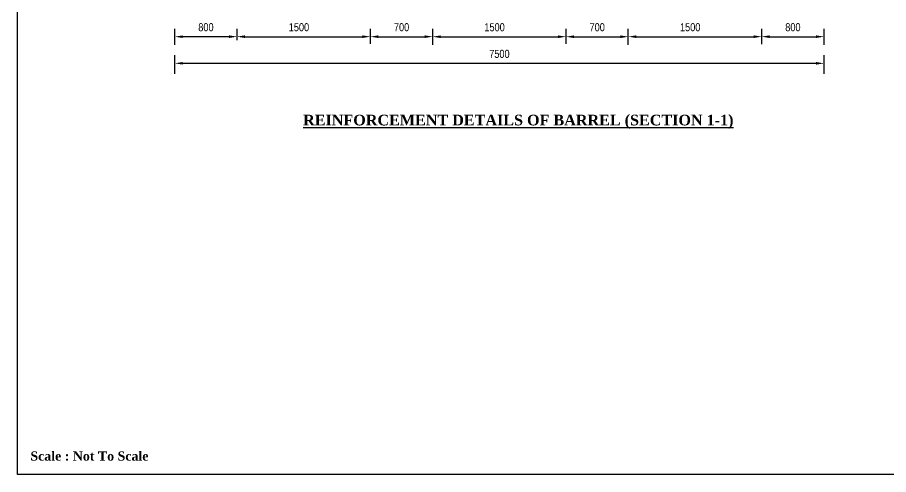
# Model space of a CAD drawing. Extents: x -119161 to 3778985, y -718511 to -30958.
# Drawn here: x 2826957 to 2836751, y -265896 to -260754 of the extents above; entities that cross this region are included whole.
import ezdxf

# ---------------------------------------------------------------- set-up
doc = ezdxf.new("R2010")
doc.units = 0
doc.header["$MEASUREMENT"] = 0
doc.layers.get('DEFPOINTS').update_dxf_attribs({"linetype": 'CONTINUOUS'})
doc.layers.add('Dim', color=7, linetype='CONTINUOUS', lineweight=9)
for name, color, linetype in [('LINE', 7, 'CONTINUOUS'), ('TEXT', 10, 'CONTINUOUS'), ('TXT', 7, 'CONTINUOUS')]:
    doc.layers.add(name, color=color, linetype=linetype)
doc.styles.add('ARIAL', font='ARIALN.TTF')
doc.styles.add('DIM', font='isocp3.shx')
doc.styles.get("Standard").update_dxf_attribs({"font": 'times.ttf', "height": 250})
doc.dimstyles.new('dim_60', dxfattribs={"dimtxt": 120, "dimasz": 120, "dimexe": 60, "dimexo": 60, "dimgap": 50, "dimtad": 1, "dimdec": 0, "dimzin": 0, "dimdsep": 46, "dimtxsty": 'DIM', "dimcen": 0.09, "dimclrd": 5, "dimclre": 5, "dimclrt": 7, "dimadec": 0, "dimazin": 0, "dimtfac": 1, "dimtdec": 0, "dimtmove": 0, "dimatfit": 3, "dimfxl": 1, "dimtolj": 1, "dimtzin": 0, "dimarcsym": 0})

# ---------------------------------------------------------------- blocks, each defined once
blk = doc.blocks.new('*D266')
at = {"layer": 'DEFPOINTS', "color": 0, "lineweight": -2}
for p in [(2830925.6, -260970.8), (2829425.9, -261071), (2830925.6, -261110.3)]:
    blk.add_point(p, dxfattribs=at)
at = {"layer": 'Dim', "color": 5, "lineweight": -2}
for p, q in [((2829425.9, -261011), (2829425.9, -260880.8)), ((2830925.6, -261050.3), (2830925.6, -260880.8)), ((2829515.9, -260970.8), (2830835.6, -260970.8))]:
    blk.add_line(p, q, dxfattribs=at)
for points in [[(2829515.9, -260955.8), (2829515.9, -260985.8), (2829425.9, -260970.8)], [(2830835.6, -260955.8), (2830835.6, -260985.8), (2830925.6, -260970.8)]]:
    blk.add_solid(points, dxfattribs=at)
at = {"layer": 'Dim', "color": 7, "insert": (2830121.7, -260864.9), "char_height": 90, "attachment_point": 5, "style": 'ARIAL'}
blk.add_mtext('\\A1;1500', dxfattribs=at)
blk = doc.blocks.new('*D267')
at = {"layer": 'DEFPOINTS', "color": 0, "lineweight": -2}
for p in [(2828725.9, -260970.8), (2829425.9, -261058.3), (2828725.9, -261121.5)]:
    blk.add_point(p, dxfattribs=at)
at = {"layer": 'Dim', "color": 5, "lineweight": -2}
for p, q in [((2828725.9, -261061.5), (2828725.9, -260880.8)), ((2829425.9, -260998.3), (2829425.9, -260880.8)), ((2829335.9, -260970.8), (2828815.9, -260970.8))]:
    blk.add_line(p, q, dxfattribs=at)
for points in [[(2828815.9, -260955.8), (2828815.9, -260985.8), (2828725.9, -260970.8)], [(2829335.9, -260955.8), (2829335.9, -260985.8), (2829425.9, -260970.8)]]:
    blk.add_solid(points, dxfattribs=at)
at = {"layer": 'Dim', "color": 7, "insert": (2829075.9, -260864.9), "char_height": 90, "attachment_point": 5, "style": 'ARIAL'}
blk.add_mtext('\\A1;800', dxfattribs=at)
blk = doc.blocks.new('*D268')
at = {"layer": 'DEFPOINTS', "color": 0, "lineweight": -2}
for p in [(2831625.3, -260970.8), (2830925.6, -261077.6), (2831625.3, -261121.5)]:
    blk.add_point(p, dxfattribs=at)
at = {"layer": 'Dim', "color": 5, "lineweight": -2}
for p, q in [((2830925.6, -261017.6), (2830925.6, -260880.8)), ((2831625.3, -261061.5), (2831625.3, -260880.8)), ((2831015.6, -260970.8), (2831535.3, -260970.8))]:
    blk.add_line(p, q, dxfattribs=at)
for points in [[(2831015.6, -260955.8), (2831015.6, -260985.8), (2830925.6, -260970.8)], [(2831535.3, -260955.8), (2831535.3, -260985.8), (2831625.3, -260970.8)]]:
    blk.add_solid(points, dxfattribs=at)
at = {"layer": 'Dim', "color": 7, "insert": (2831275.5, -260864.9), "char_height": 90, "attachment_point": 5, "style": 'ARIAL'}
blk.add_mtext('\\A1;700', dxfattribs=at)
blk = doc.blocks.new('*D269')
at = {"layer": 'DEFPOINTS', "color": 0, "lineweight": -2}
for p in [(2836025, -260970.8), (2835325.3, -261114.3), (2836025, -261121.5)]:
    blk.add_point(p, dxfattribs=at)
at = {"layer": 'Dim', "color": 5, "lineweight": -2}
for p, q in [((2835325.3, -261054.3), (2835325.3, -260880.8)), ((2836025, -261061.5), (2836025, -260880.8)), ((2835415.3, -260970.8), (2835935, -260970.8))]:
    blk.add_line(p, q, dxfattribs=at)
for points in [[(2835415.3, -260955.8), (2835415.3, -260985.8), (2835325.3, -260970.8)], [(2835935, -260955.8), (2835935, -260985.8), (2836025, -260970.8)]]:
    blk.add_solid(points, dxfattribs=at)
at = {"layer": 'Dim', "color": 7, "insert": (2835675.2, -260864.9), "char_height": 90, "attachment_point": 5, "style": 'ARIAL'}
blk.add_mtext('\\A1;800', dxfattribs=at)
blk = doc.blocks.new('*D270')
at = {"layer": 'DEFPOINTS', "color": 0, "lineweight": -2}
for p in [(2833125, -260971.2), (2831625.3, -261071.4), (2833125, -261110.7)]:
    blk.add_point(p, dxfattribs=at)
at = {"layer": 'Dim', "color": 5, "lineweight": -2}
for p, q in [((2831625.3, -261011.4), (2831625.3, -260881.2)), ((2833125, -261050.7), (2833125, -260881.2)), ((2831715.3, -260971.2), (2833035, -260971.2))]:
    blk.add_line(p, q, dxfattribs=at)
for points in [[(2831715.3, -260956.2), (2831715.3, -260986.2), (2831625.3, -260971.2)], [(2833035, -260956.2), (2833035, -260986.2), (2833125, -260971.2)]]:
    blk.add_solid(points, dxfattribs=at)
at = {"layer": 'Dim', "color": 7, "insert": (2832321.1, -260865.2), "char_height": 90, "attachment_point": 5, "style": 'ARIAL'}
blk.add_mtext('\\A1;1500', dxfattribs=at)
blk = doc.blocks.new('*D271')
at = {"layer": 'DEFPOINTS', "color": 0, "lineweight": -2}
for p in [(2833824.7, -260971.2), (2833125, -261077.9), (2833824.7, -261121.9)]:
    blk.add_point(p, dxfattribs=at)
at = {"layer": 'Dim', "color": 5, "lineweight": -2}
for p, q in [((2833125, -261017.9), (2833125, -260881.2)), ((2833824.7, -261061.9), (2833824.7, -260881.2)), ((2833215, -260971.2), (2833734.7, -260971.2))]:
    blk.add_line(p, q, dxfattribs=at)
for points in [[(2833215, -260956.2), (2833215, -260986.2), (2833125, -260971.2)], [(2833734.7, -260956.2), (2833734.7, -260986.2), (2833824.7, -260971.2)]]:
    blk.add_solid(points, dxfattribs=at)
at = {"layer": 'Dim', "color": 7, "insert": (2833474.9, -260865.2), "char_height": 90, "attachment_point": 5, "style": 'ARIAL'}
blk.add_mtext('\\A1;700', dxfattribs=at)
blk = doc.blocks.new('*D272')
at = {"layer": 'DEFPOINTS', "color": 0, "lineweight": -2}
for p in [(2835325.3, -260970.8), (2833824.7, -261071), (2835325.3, -261114.3)]:
    blk.add_point(p, dxfattribs=at)
at = {"layer": 'Dim', "color": 5, "lineweight": -2}
for p, q in [((2833824.7, -261011), (2833824.7, -260880.8)), ((2835325.3, -261054.3), (2835325.3, -260880.8)), ((2833914.7, -260970.8), (2835235.3, -260970.8))]:
    blk.add_line(p, q, dxfattribs=at)
for points in [[(2833914.7, -260955.8), (2833914.7, -260985.8), (2833824.7, -260970.8)], [(2835235.3, -260955.8), (2835235.3, -260985.8), (2835325.3, -260970.8)]]:
    blk.add_solid(points, dxfattribs=at)
at = {"layer": 'Dim', "color": 7, "insert": (2834520.5, -260864.9), "char_height": 90, "attachment_point": 5, "style": 'ARIAL'}
blk.add_mtext('\\A1;1500', dxfattribs=at)
blk = doc.blocks.new('*D273')
at = {"layer": 'DEFPOINTS', "color": 0, "lineweight": -2}
for p in [(2836025.5, -261270.5), (2828725.9, -261448.5), (2836025.5, -261448.5)]:
    blk.add_point(p, dxfattribs=at)
at = {"layer": 'Dim', "color": 5, "lineweight": -2}
for p, q in [((2828725.9, -261388.5), (2828725.9, -261180.5)), ((2836025.5, -261388.5), (2836025.5, -261180.5)), ((2828815.9, -261270.5), (2835935.5, -261270.5))]:
    blk.add_line(p, q, dxfattribs=at)
for points in [[(2828815.9, -261255.5), (2828815.9, -261285.5), (2828725.9, -261270.5)], [(2835935.5, -261255.5), (2835935.5, -261285.5), (2836025.5, -261270.5)]]:
    blk.add_solid(points, dxfattribs=at)
at = {"layer": 'Dim', "color": 7, "insert": (2832375.7, -261164.5), "char_height": 90, "attachment_point": 5, "style": 'ARIAL'}
blk.add_mtext('\\A1;7500', dxfattribs=at)

msp = doc.modelspace()

# ---------------------------------------------------------------- linework, layer by layer
at = {"layer": 'LINE'}
msp.add_lwpolyline([(2847600.8, -265896.2), (2826956.5, -265896.2), (2826956.5, -251297.8), (2847600.8, -251297.8)], close=True, dxfattribs=at)

# ---------------------------------------------------------------- texts
at = {"layer": 'TEXT', "color": 0, "linetype": 'ByBlock', "insert": (2827102.4, -265635.9), "char_height": 103.407, "width": 2156.654, "attachment_point": 1, "style": 'ARIAL'}
msp.add_mtext('{\\fTimes New Roman|b1|i0|c0|p18;Scale : Not To Scale}', dxfattribs=at)
at = {"layer": 'TXT', "color": 0, "insert": (2830168.3, -261928.2), "char_height": 130, "width": 6006.209, "attachment_point": 4}
msp.add_mtext('{\\fTimes New Roman|b1|i0|c0|p18;\\H0.9231x;\\L\\C6;REINFORCEMENT DETAILS OF BARREL (SECTION 1-1)}', dxfattribs=at)

# ---------------------------------------------------------------- dimensions: what is measured, and where the dimension line sits
at = {"layer": 'Dim'}
for base, p1, p2, text, picture, middle in [((2828725.9, -260970.8), (2829425.9, -261058.3), (2828725.9, -261121.5), '800', '*D267', (2829075.9, -260864.9)), ((2836025.5, -261270.5), (2828725.9, -261448.5), (2836025.5, -261448.5), '7500', '*D273', (2832375.7, -261164.5))]:
    dim = msp.add_linear_dim(base=base, p1=p1, p2=p2, text=text, dimstyle='dim_60', override={"dimtxt": 90, "dimasz": 90, "dimexe": 90, "dimgap": 60, "dimtxsty": 'ARIAL'}, dxfattribs=at)
    dim.commit()
    dim.dimension.update_dxf_attribs({"geometry": picture, "text_midpoint": middle})
for base, p1, p2, picture, middle in [((2830925.6, -260970.8), (2829425.9, -261071), (2830925.6, -261110.3), '*D266', (2830121.7, -260970.8)), ((2833125, -260971.2), (2831625.3, -261071.4), (2833125, -261110.7), '*D270', (2832321.1, -260971.2)), ((2835325.3, -260970.8), (2833824.7, -261071), (2835325.3, -261114.3), '*D272', (2834520.5, -260970.8))]:
    dim = msp.add_linear_dim(base=base, p1=p1, p2=p2, text='1500', dimstyle='dim_60', override={"dimtxt": 90, "dimasz": 90, "dimexe": 90, "dimgap": 60, "dimtxsty": 'ARIAL'}, dxfattribs=at)
    dim.commit()
    dim.dimension.update_dxf_attribs({"geometry": picture, "text_midpoint": middle, "dimtype": 160})
for base, p1, p2, text, picture, middle in [((2831625.3, -260970.8), (2830925.6, -261077.6), (2831625.3, -261121.5), '700', '*D268', (2831275.5, -260864.9)), ((2833824.7, -260971.2), (2833125, -261077.9), (2833824.7, -261121.9), '700', '*D271', (2833474.9, -260865.2)), ((2836025, -260970.8), (2835325.3, -261114.3), (2836025, -261121.5), '800', '*D269', (2835675.2, -260864.9))]:
    dim = msp.add_linear_dim(base=base, p1=p1, p2=p2, angle=180, text=text, dimstyle='dim_60', override={"dimtxt": 90, "dimasz": 90, "dimexe": 90, "dimgap": 60, "dimtxsty": 'ARIAL'}, dxfattribs=at)
    dim.commit()
    dim.dimension.update_dxf_attribs({"geometry": picture, "text_midpoint": middle})

doc.saveas('drawing.dxf')
